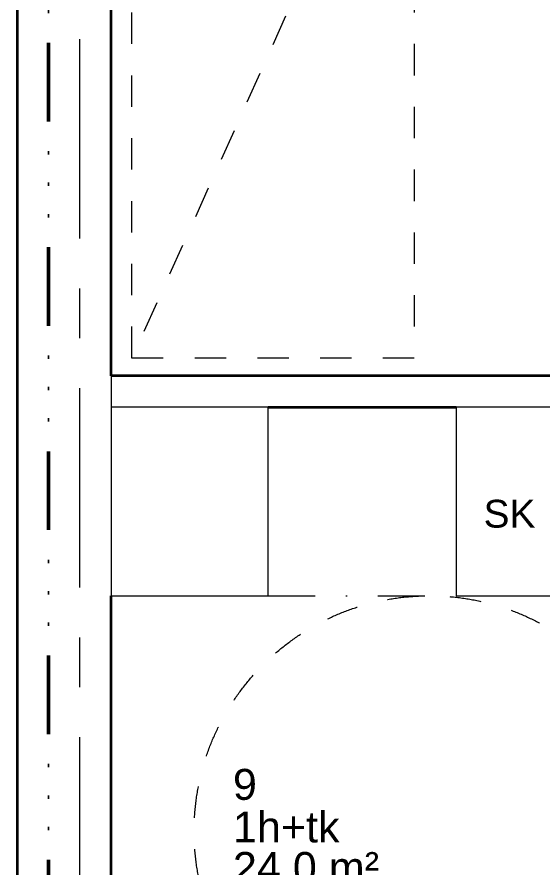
# Model space of a CAD drawing. Header units: millimetres. Extents: x -46592 to 140440, y -36427 to 76663.
# Drawn here: x 36514 to 38190, y 53450 to 56159 of the extents above; entities that cross this region are included whole.
import ezdxf

# ---------------------------------------------------------------- set-up
doc = ezdxf.new("R2010")
doc.units = ezdxf.units.MM
for name, pattern in [('Grid Line', [1111.25, 635, -158.75, 158.75, -158.75]), ('Katkoviiva 2mm', [200, 100, -100]), ('PALOALUE', [650, 250, -100, 0, -100, 0, -100, 0, -100]), ('Pistekatko 3_2_mm', [350, 150, -100, 0, -100])]:
    doc.linetypes.add(name, pattern=pattern)
for name, color, linetype, lineweight in [('AR-A_MERKINNÄT', 8, 'Continuous', 18), ('AR-A_MERKINNÄT-4', 8, 'PALOALUE', 50), ('AR-C_APUVIIVA-1', 1, 'Pistekatko 3_2_mm', 18), ('AR-C_APUVIIVA-3', 1, 'Katkoviiva 2mm', 18), ('AR-T_TEKSTI-HNRO', 3, 'Continuous', 9), ('AR-V_ARKKIT_TXT-1', 7, 'Continuous', 9), ('AR-X1_EROHUTVIIVA', 11, 'Continuous', 18), ('AR-Y_MODVIIVA-1', 8, 'Grid Line', 9), ('AR1241_US-1', 1, 'Continuous', 35), ('AR1311_VS', 2, 'Continuous', 18), ('AR1311_VS-1', 2, 'Continuous', 35)]:
    doc.layers.add(name, color=color, linetype=linetype, lineweight=lineweight)
doc.styles.add('Arial_2', font='arial.ttf', dxfattribs={"height": 98.353293})
doc.styles.add('Arial_5', font='arial.ttf', dxfattribs={"height": 88.517964})

# ---------------------------------------------------------------- blocks, each defined once
blk = doc.blocks.new('Paloaluemerkintä - EI60-1905773-04 2_ krs')
at = {"layer": 'AR-A_MERKINNÄT-4'}
blk.add_line((0, 0), (24000, 0), dxfattribs=at)

msp = doc.modelspace()

# ---------------------------------------------------------------- linework, layer by layer
at = {"layer": 'AR-C_APUVIIVA-1'}
msp.add_line((37314.1, 54316.8), (37914.1, 54316.8), dxfattribs=at)
at = {"layer": 'AR-C_APUVIIVA-3'}
for p, q in [((36880.3, 55073.6), (36880.3, 57073.6)), ((37780.3, 57073.6), (36880.3, 55073.6)), ((37780.3, 57073.6), (37780.3, 55073.6)), ((37780.3, 55073.6), (36880.3, 55073.6))]:
    msp.add_line(p, q, dxfattribs=at)
msp.add_circle((37828.7, 53566.8), 750, dxfattribs=at)
at = {"layer": 'AR-X1_EROHUTVIIVA'}
for p, q in [((37314.1, 54916.8), (36814.1, 54916.8)), ((36814.1, 54916.8), (36814.1, 54316.8)), ((37314.1, 54316.8), (37314.1, 54916.8)), ((38414.1, 54916.8), (37914.1, 54916.8)), ((37914.1, 54916.8), (37914.1, 54316.8)), ((36814.1, 54316.8), (37314.1, 54316.8)), ((37914.1, 54316.8), (38414.1, 54316.8))]:
    msp.add_line(p, q, dxfattribs=at)
at = {"layer": 'AR-Y_MODVIIVA-1'}
msp.add_line((36714.1, 32118), (36714.1, 59825.4), dxfattribs=at)
at = {"layer": 'AR1241_US-1'}
for p, q in [((36514.1, 57918.5), (36514.1, 52478.5)), ((36814.1, 55016.8), (36814.1, 57318.5)), ((36814.1, 52816.8), (36814.1, 54316.8))]:
    msp.add_line(p, q, dxfattribs=at)
at = {"layer": 'AR1311_VS'}
msp.add_line((36814.1, 55016.8), (36814.1, 54916.8), dxfattribs=at)
at = {"layer": 'AR1311_VS-1'}
for p, q in [((38414.1, 55016.8), (36814.1, 55016.8)), ((37314.1, 54916.8), (37914.1, 54916.8))]:
    msp.add_line(p, q, dxfattribs=at)

# ---------------------------------------------------------------- block references
at = {"layer": 'AR-A_MERKINNÄT', "rotation": 89.99999999999991}
msp.add_blockref('Paloaluemerkintä - EI60-1905773-04 2_ krs', (36614.1, 33716.8), dxfattribs=at)

# ---------------------------------------------------------------- texts
at = {"layer": 'AR-T_TEKSTI-HNRO', "attachment_point": 1, "line_spacing_factor": 0.938532, "style": 'Arial_2'}
for s, insert, char_height, width in [('9', (37202.2, 53765.5), 98.4, 91.2), ('1h+tk', (37202.2, 53629.9), 98.35, 404.4), ('24.0 m²', (37202.2, 53500.9), 98.35, 554.4)]:
    msp.add_mtext(s, dxfattribs=dict(at, insert=insert, char_height=char_height, width=width))
at = {"layer": 'AR-V_ARKKIT_TXT-1', "insert": (38166.1, 54622.3), "char_height": 88.52, "width": 196.552, "attachment_point": 3, "line_spacing_factor": 0.938532, "style": 'Arial_5'}
msp.add_mtext('SK', dxfattribs=at)

doc.saveas('drawing.dxf')
